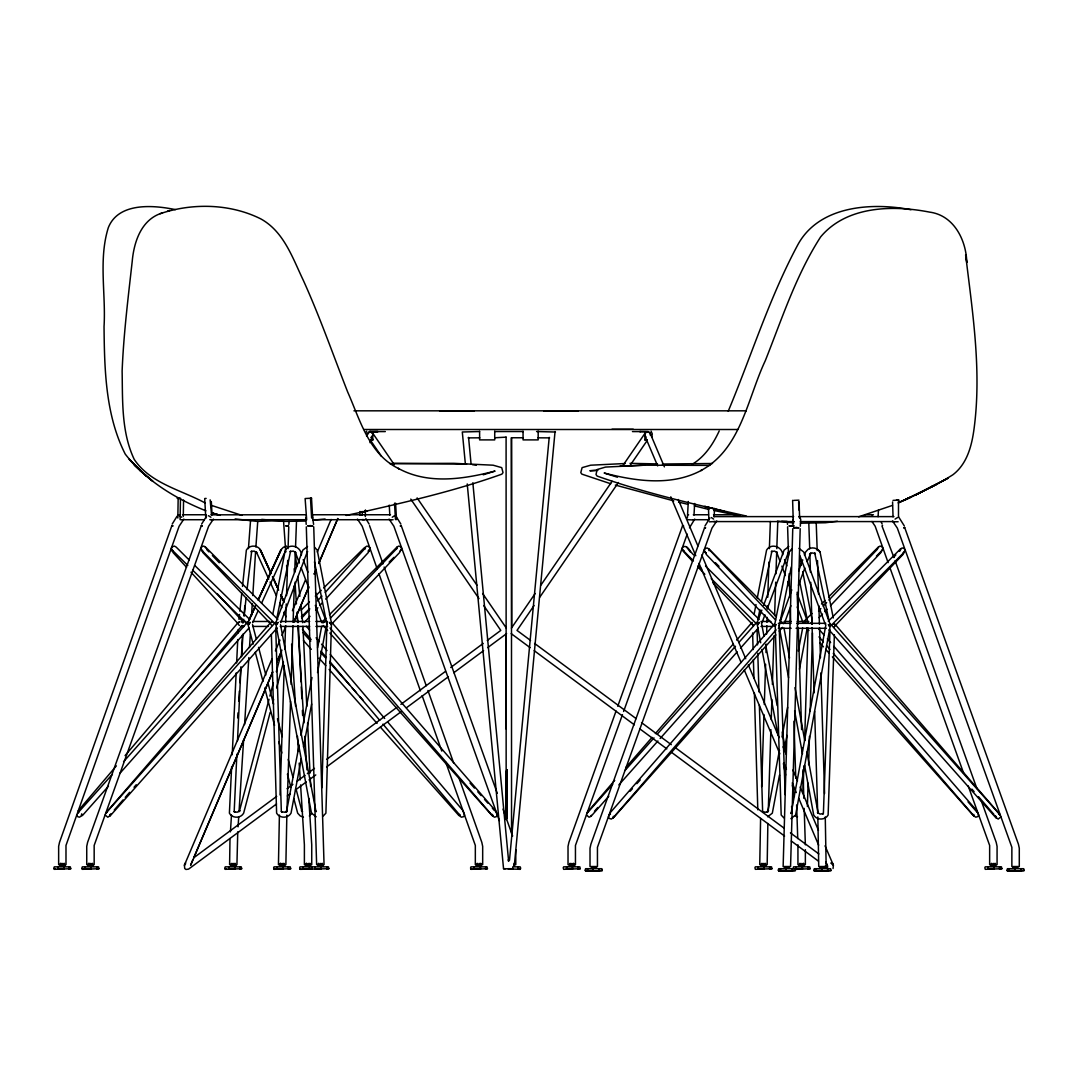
<?xml version="1.0" encoding="UTF-8"?>
<svg xmlns="http://www.w3.org/2000/svg" width="1078" height="1078" viewBox="0 0 1078 1078"><rect width="100%" height="100%" fill="white"/><g stroke="black" fill="none" stroke-linecap="round" stroke-linejoin="round"><path stroke-width="1.5" d="M506.094 437.075L506.161 819.576M511.538 833.334L511.457 437.749L523.073 437.776M177.83 518.033L178.166 498.184L180.471 498.171L180.107 519.623L182.748 519.946M183.287 516.564L183.57 500.071M362.275 511.484L362.221 514.812L359.917 514.826L359.971 511.498M365.321 516.564L365.429 509.961M807.395 806.506L808.082 783.127M808.621 764.774L809.443 736.395M810.184 711.359L812.489 632.921M321.891 787.775L326.944 623.017M792.761 528.719L783.14 866.537L790.565 866.537L800.199 528.719M803.043 792.829L803.865 765.919M804.633 740.707L808.082 628.07M279.404 815.089L278.447 864.677L285.872 864.677L286.842 815.089M280.064 794.985L284.255 665.948M284.794 649.185L285.562 625.725M285.67 622.37L286.263 603.936M286.546 595.568L287.691 560.371M288.069 548.635L288.769 526.859M286.95 811.734L290.534 701.131M291.087 684.382L292.987 625.725M293.095 622.37L294.294 585.502M294.725 572.108L295.385 551.99M295.547 546.964L296.49 521.523M760.596 818.445L759.734 864.677L767.172 864.677L767.859 823.471M761.634 786.603L763.979 714.539M764.302 704.486L765.609 664.264M765.986 652.54L766.256 644.159M766.593 634.107L766.862 625.725M766.97 622.37L767.132 617.344M767.401 608.962L767.509 605.62M767.779 597.239L768.924 562.042M769.369 548.635L770.366 521.523M768.237 811.734L770.905 729.631M771.242 719.565L771.888 699.46M772.374 684.382L773.964 635.777M774.61 615.673L775.702 582.16M775.971 573.779L776.686 551.99M776.793 548.635L777.79 521.523M830.02 629.929L823.403 813.176L822.595 814.106L823.376 813.486L820.156 814.106L817.42 812.556L818.148 813.176L806.883 752.067M834.385 634.78L828.12 815.035C825.02 820.358 816.801 820.412 813.688 815.035L804.606 765.407M593.048 868.706L593.048 871.186M786.172 868.706L786.172 871.186M821.773 868.706L821.773 871.186M1014.897 868.706L1014.897 871.186M479.252 865.917L479.36 863.424M236.877 754.155L234.196 811.316L234.91 812.246L233.993 811.626L237.106 812.246L239.936 810.696L239.383 811.316L269.028 699.312M237.51 740.707L240.973 666.73M241.445 656.65L242.469 634.794M231.649 766.445L229.398 813.176C232.309 818.566 240.717 818.512 243.641 813.176L270.187 712.369M232.215 754.762L236.149 672.968M236.634 662.957L237.753 639.591M238.076 632.921L238.238 629.579M650.357 435.31L650.115 433.275L648.188 431.604L632.463 431.577M687.387 518.019L688.303 501.499M694.003 515.041L694.65 503.493M878.085 516.685L878.462 510.083M792.882 526.239L793.287 519.097M800.307 526.239L800.711 519.097L799.418 517.548M594.409 871.186L602.252 870.566L602.252 869.636L601.82 868.706L585.65 868.706L585.206 869.636L585.65 871.186L602.252 870.566M787.533 871.186L795.375 870.566L795.375 869.636L794.944 868.706L778.761 868.706L778.329 869.636L778.761 871.186L795.375 870.566M823.134 871.186L830.976 870.566L830.976 869.636L830.545 868.706L814.362 868.706L813.93 869.636L814.362 871.186L830.976 870.566M1016.258 871.186L1024.1 870.566L1024.1 869.636L1023.669 868.706L1007.485 868.706L1007.054 869.636L1007.485 871.186L1024.1 870.566M288.891 524.38L289.066 521.523M91.172 869.326L91.172 866.847M229.991 838.549L229.601 864.677L236.931 864.677L237.753 831.852M230.422 831.852L231.487 815.089M237.672 717.894L237.982 712.868M238.737 701.131L239.37 691.079M239.909 682.697L240.866 667.619M241.62 655.896L242.995 634.107M244.167 615.673L244.814 605.62M248.439 548.635L250.568 520.095M238.076 826.813L238.723 816.76M239.033 811.734L243.628 739.683M244.585 724.591L248.843 657.567M249.49 647.514L250.339 634.107M251.511 615.673L252.265 603.936M252.791 595.568L255.567 551.99M255.89 546.964L257.736 521.523M282.894 869.326L282.894 866.847M321.082 869.326L321.082 866.847M512.791 869.326L512.791 866.847L520.148 866.847L520.58 867.777L520.148 869.326L503.547 868.706L467.232 483.955M572.472 869.326L572.472 866.847M764.181 869.326L764.181 866.847M802.382 869.326L802.382 866.847M993.377 865.917L993.539 863.424M994.091 869.326L994.091 866.847M509.49 860.244L549.214 437.358M514.422 864.516L555.049 431.537M238.979 619.405L239.505 614.46M239.868 611.159L241.795 593.008M242.496 586.419L246.363 550.117C249.314 544.713 257.602 544.821 260.62 550.117L270.201 571.286M243.358 622.612L243.722 619.338M244.086 616.05L246.094 597.98M246.997 589.76L251.7 551.047L250.958 551.666L254.085 551.047L256.739 552.596L256.362 551.976L268.745 579.088M63.75 869.326L63.75 866.847M234.694 869.326L234.694 866.847M309.494 869.326L309.494 866.847M480.438 869.326L480.438 866.847M367.369 434.704L369.66 431.604M242.9 622.707L243.022 621.777L217.177 593.601M60.947 865.917L61.298 863.424M231.891 865.917L232.242 863.424M306.421 865.917L306.785 863.424M477.365 865.917L477.729 863.424M657.661 465.925L645.183 436.509L644.954 433.518L646.099 431.995M88.881 865.917L89.272 863.424M280.59 865.917L280.981 863.424M318.549 865.917L318.94 863.424M570.168 865.917L570.572 863.424M761.89 865.917L762.281 863.424M799.836 865.917L800.24 863.424M991.558 865.917L991.949 863.424M644.752 434.933L645.318 432.83L644.752 434.933L645.897 437.156L645.183 436.509M60.381 863.424L59.95 865.917L65.125 865.917L64.262 863.424M88.477 863.424L88.046 865.917L93.287 865.917L92.412 863.424M569.777 863.424L569.346 865.917L574.587 865.917L573.712 863.424M825.883 624.876L791.158 813.176L791.885 812.556L790.74 813.486M301.314 758.575L291.033 813.176C287.92 818.552 279.701 818.498 276.615 813.176L271.373 634.592M303.497 747L311.596 703.988M317.525 672.551L325.947 627.881M779.488 775.122L772.32 813.176L767.617 816.801M784.488 748.658L786.98 735.412M799.445 669.236L807.233 627.881M299.118 745.248L286.586 811.316L285.63 812.246L287.3 810.696L284.552 812.246L281.345 811.626L282.126 812.246L281.331 811.316L275.725 628.07M301.005 735.331L311.973 677.523M317.606 647.797L321.689 626.318M779.475 750.207L767.873 811.316L766.93 812.246L768.587 810.696L765.852 812.246L762.631 811.626L763.426 812.246L762.631 811.316L759.384 705.403M781.981 736.988L787.627 707.262M798.286 651.099L802.665 627.975M57.754 866.847L57.754 869.326M88.517 865.917L89.002 863.424M228.698 866.847L228.698 869.326M280.037 865.917L280.509 863.424M303.241 866.847L303.241 869.326M474.185 866.847L474.185 869.326M272.761 614.46L285.279 550.117C289.591 542.706 301.085 546.519 301.449 554.86M754.061 614.46L755.988 604.556M757.268 597.967L766.579 550.117C770.891 542.706 782.385 546.519 782.749 554.86M365.132 548.877L365.415 547.947L325.273 592.374M276.952 617.694L290.602 551.047L290.009 551.666L293.229 551.047L295.763 552.596L295.251 551.976L299.374 562.986M757.915 619.338L759.882 609.474M761.513 601.268L771.902 551.047L771.309 551.666L774.516 551.047L777.063 552.596L776.551 551.976L780.081 561.409M60.247 865.917L60.759 863.424M305.99 865.917L306.489 863.424M779.178 626.116L791.292 566.988M85.297 866.847L85.297 869.326M277.006 866.847L277.006 869.326M314.965 866.847L314.965 869.326M566.597 866.847L566.597 869.326M758.306 866.847L758.306 869.326M796.265 866.847L796.265 869.326L810.171 868.706L809.726 866.847L793.57 866.847L793.125 868.706M987.974 866.847L987.974 869.326M231.325 863.424L230.719 865.917L235.893 865.917L235.206 863.424M587.55 868.706L587.55 871.186M613.342 816.275L612.87 818.135L776.039 629.889M780.472 868.706L780.472 871.186M816.275 868.706L816.275 871.186M900.224 550.737L900.696 548.877L899.281 551.357M905.102 550.117L902.973 554.469L834.129 626.736M1009.197 868.706L1009.197 871.186M110.05 814.416L109.565 816.275L110.967 813.796M280.186 863.424L279.552 865.917L284.794 865.917L284.12 863.424M396.785 548.877L397.256 547.018L395.869 549.497L330.394 618.166M761.486 863.424L760.852 865.917L766.094 865.917L765.42 863.424M323.656 587.968L364.175 547.947L366.897 546.088L368.986 546.708L370.037 548.257L368.231 552.596L325.691 599.152M369.296 551.047L370.037 548.257M272.761 702.613L273.623 699.366M276.615 687.98L283.46 661.973M81.349 815.345L81.753 813.796M269.891 696.065L273.327 683.075M276.332 671.715L281.493 652.244M318.387 863.424L317.714 865.917L322.955 865.917L322.322 863.424M799.687 863.424L799.014 865.917L804.255 865.917L803.609 863.424M306.112 863.424L305.424 865.917L310.612 865.917L310.006 863.424M369.983 442.681L372.611 436.496L372.813 433.464L369.983 431.55L367.841 432.817L366.533 435.903M599.152 871.186L599.152 868.706M792.276 871.186L792.276 868.706M827.635 871.186L827.635 868.706M1020.758 871.186L1020.758 868.706M477.055 863.424L476.193 865.917L481.381 865.917L480.95 863.424M991.396 863.424L990.52 865.917L995.762 865.917L995.331 863.424M616.05 711.022L568.901 842.336L568.025 846.365L568.025 864.677L575.45 864.677L575.45 845.435L622.464 714.647M617.748 706.279L682.495 525.929L683.614 525.929L682.495 525.619L683.142 525.929M623.61 711.48L687.212 534.122M780.822 619.837L791.778 589.855M798.69 570.922L802.733 559.873M804.457 555.143L805.616 551.976L808.23 549.187C812.219 546.64 817.582 548.028 820.035 551.976L833.281 617.977M833.065 868.518L833.375 865.149L825.034 845.812M784.514 622.976L790.902 605.701M798.448 585.273L804.848 567.985M807.166 561.705L810.777 552.92L809.551 554.469L812.084 552.92L815.305 553.54L814.712 552.92L829.117 621.197M761.85 610.081L757.16 622.707L757.915 623.946L759.074 622.707M763.601 605.351L784.11 550.117L788.826 546.506M280.711 622.693L307.257 551.976M761.998 622.693L764.949 614.837M767.32 608.544L787.964 553.553M96.858 869.326L96.858 866.847M288.378 869.326L288.378 866.847M326.769 869.326L326.769 866.847M518.275 869.326L518.275 866.847M578.158 869.326L578.158 866.847M769.665 869.326L769.665 866.847M808.055 869.326L808.055 866.847M999.575 869.326L999.575 866.847M69.154 869.326L69.154 866.847M192.841 859.826L190.604 865.311L272.734 671.796L193.892 857.549M239.922 869.326L239.922 866.847M485.666 869.326L485.666 866.847M728.229 411.217C751.474 355.659 769.342 297.717 797.963 244.517C819.401 205.48 871.94 202.206 910.95 209.752M276.52 803.986L188.542 869.137L185.942 869.461L184.729 868.518L184.405 865.189L272.101 658.645M275.389 650.91L279.97 640.076M281.937 635.441L285.872 626.156M292.434 610.687L305.546 579.762M317.282 552.057L331.121 519.434M280.617 653.214L276.682 662.498L281.937 650.128M307.567 589.747L293.768 622.262L308.874 586.661M315.45 571.178L314.129 574.264L316.11 569.629M651.786 437.102L652.271 433.935L651.058 431.133M365.752 432.871L366.736 431.133M249.894 622.707L248.695 623.946L247.859 622.707L255.378 606.079M258.127 600.028L280.711 550.117L283.298 547.328L286.478 546.088M775.19 625.186L781.186 815.035L783.814 817.825M247.859 622.707L255.513 605.93M258.289 599.826L281.264 549.497L258.558 599.193M248.924 620.268L255.109 606.725M252.629 622.761L258.127 610.714M261.577 603.181L284.282 553.486M172.21 524.07L177.035 516.254M201.64 524.07L206.518 516.254M105.644 813.176L270.753 622.397L271.993 622.087M312.27 866.847L312.27 869.326M704.985 525.929L709.863 518.114M590.865 816.275L591.31 815.345M878.557 547.018L877.155 549.497L828.915 600.096M370.819 437.735L373.028 435.013L372.476 432.83L369.916 431.537M185.551 862.818L184.405 865.189L185.618 863.801M719.201 430.971C713.137 444.028 704.931 456.587 692.372 464.2M511.471 437.735L511.713 626.305M1000.842 816.895L998.215 819.064L995.385 817.205L828.995 629.875M587.375 812.246L614.703 780.364M183.866 519.097L179.123 526.239L65.987 845.435L65.987 864.677L58.643 864.677L58.643 846.365L59.519 842.336L171.779 525.929L173.113 525.929L171.779 525.619M213.431 519.097L208.633 526.239L94.163 845.435L94.163 864.677L86.739 864.677L86.739 846.365L87.601 842.336L201.209 525.929L202.314 525.929L201.209 525.619L201.842 525.929M694.731 519.097L689.489 527.789M716.789 520.957L711.979 528.099L597.441 847.295L597.441 866.537L590.016 866.537L590.016 848.224L590.892 844.195L704.554 527.789L705.645 527.789L704.554 527.479L705.201 527.789M511.43 628.11L535.173 593.493M540.873 585.179L612.088 481.3M622.532 466.06L645.318 432.83M534.068 605.54L517.009 630.414L530.551 640.44M539.755 597.239L618.395 482.513M629.768 465.912L646.813 441.037M70.744 868.706L54.331 869.326L53.9 867.777L54.331 866.847L70.313 866.847L70.744 868.706L69.41 868.706M241.688 868.706L225.275 869.326L224.844 867.777L225.275 866.847L241.256 866.847L241.688 868.706L240.178 868.706M487.431 868.706L471.019 869.326L470.587 867.777L471.019 866.847L486.986 866.847L487.431 868.706L485.922 868.706M98.96 868.706L82.359 869.326L81.928 867.777L82.359 866.847L98.529 866.847L98.96 868.706L97.101 868.706M465.359 463.904L462.3 431.995L479.508 431.537M290.683 868.706L274.082 869.326L273.637 867.777L274.082 866.847L290.238 866.847L290.683 868.706L288.608 868.706M328.871 868.706L300.075 869.326L299.644 867.777L300.075 866.847L328.44 866.847L328.871 868.706L326.998 868.706M580.26 868.706L563.659 869.326L563.228 867.777L563.659 866.847L579.829 866.847L580.26 868.706L578.387 868.706M771.969 868.706L755.368 869.326L754.937 867.777L755.368 866.847L771.538 866.847L771.969 868.706L769.908 868.706M1001.88 868.706L985.279 869.326L984.834 867.777L985.279 866.847L1001.449 866.847L1001.88 868.706L999.818 868.706M330.636 624.566L331.754 622.397L495.476 810.696L497.349 815.035L496.513 816.585L494.452 817.205L491.864 815.345L329.881 633.029M776.295 624.566L775.257 625.806L774.705 624.566L789.271 551.976L791.899 549.187L791.306 549.807M833.9 627.369L834.682 626.426M78.263 810.696L116.37 765.865M125.075 755.611L238.278 622.397L239.626 622.087M181.212 697.237L185.564 692.103M187.734 689.543L242.159 625.496M271.157 622.707L271.952 621.777M311.933 813.176L309.332 815.965M114.255 810.009L123.054 799.889M125.25 797.37L129.643 792.317M134.036 787.263L136.232 784.73M625.685 767.725L652.055 737.392M655.357 733.606L733.377 643.889M736.665 640.089L752.053 622.397L752.134 623.327M594.463 811.276L597.751 807.476M112.395 774.287L77.629 813.176L78.788 812.246M123.552 761.742L247.347 622.397L249.031 624.566M108.474 786.185L82.588 815.345L79.327 817.205L77.522 816.585L76.727 815.035M119.631 773.627L249.005 628.016M277.086 628.016L110.643 815.345L107.787 817.205L105.159 815.035M612.681 784.339L587.133 813.176M624.957 770.527L653.982 737.891M657.337 734.118L735.479 646.248M738.821 642.488L756.689 622.397L758.198 624.566M608.8 796.224L591.067 816.275L589.087 817.205L586.459 815.035M618.839 784.919L657.917 740.99M660.154 738.484L737.177 651.867M740.519 648.094L758.386 628.016M630.172 791.212L632.409 788.705M636.869 783.679L640.224 779.92M775.85 634.888L613.921 817.205L611.347 819.064L609.299 818.445L608.464 816.895L610.35 812.556L774.3 624.256L775.432 626.426M779.205 631.129L782.547 627.369M372.004 437.169L372.611 436.496M304.427 622.437L310.019 616.306M315.625 610.175L317.862 607.736M320.099 605.284L322.335 602.831M301.665 618.098L309.534 609.528M317.404 600.958L321.904 596.053M829.198 626.426L830.693 624.256L1000.182 815.035L998.821 814.106M277.774 622.707L276.615 623.946L275.86 622.707L302.81 550.117L307.526 546.506M400.113 551.047L400.989 550.117M882.289 550.117L876.427 556.154M332.024 623.677L399.561 552.596L401.663 548.257L400.598 546.708L398.766 546.088L397.054 547.018L329.464 614.676M819.037 617.654L822.474 614.042M824.764 611.63L827.055 609.218M830.491 605.607L880.861 552.596L882.963 548.257L881.885 546.708L880.066 546.088L878.354 547.018L828.618 596.902M818.579 610.943L820.87 608.531M823.174 606.119L826.624 602.508M893.527 557.38L895.831 554.981M323.279 815.965L325.893 813.176L331.431 624.566L329.369 622.397M238.629 622.707L239.545 621.777M831.003 625.563L904.442 551.976L903.081 552.92M325.893 618.22L322.309 621.777L322.915 622.707M389.185 562.083L393.942 557.339M811.95 613.49L803.609 621.777L803.972 622.707M821.476 604.003L825.047 600.446M828.268 621.265L900.521 548.877L902.232 547.947L904.038 548.567M301.099 610.121L309.413 601.955M315.342 596.134L321.284 590.299M301.409 616.724L309.696 608.558M306.745 552.596L307.702 551.666M788.045 552.596L788.988 551.666M284.592 552.596L285.616 551.666M645.062 433.06L647.918 431.537L650.061 433.033L664.385 466.868M368.056 551.047L369.134 550.117M369.538 525.619L383.013 563.888M193.73 857.792L276.682 796.372M287.071 788.678L292.879 784.366M296.935 781.375L305.034 775.378M307.351 773.654L314.48 768.371M326.634 759.384L396.825 707.397M400.881 704.392L445.43 671.405M450.739 667.484L483.227 643.418M487.256 640.44L500.785 630.428L483.726 605.54M287.341 795.968L290.049 793.974M295.466 789.958L306.287 781.941M308.995 779.933L315.76 774.934M326.594 766.916L401.029 711.79M406.446 707.774L448.408 676.714M453.825 672.699L483.591 650.654M487.66 647.649L506.606 633.608M392.244 517.238L394.548 515.688M895.05 519.097L897.543 517.548M609.124 815.035L610.485 814.106M250.406 622.397L248.007 624.566L253.155 644.078M278.245 622.397L275.941 624.566L311.475 813.176L316.191 816.801M323.144 622.707L324.694 621.777M759.545 622.397L757.241 624.566L760.677 642.771M792.613 500.327L793.287 521.765L794.149 521.617M617.451 477.217L604.165 473.026C635.885 481.219 671.634 486.528 701.778 470.143L700.889 470.574C741.044 449.176 747.458 398.415 765.272 360.739C781.954 318.845 796.049 275.025 820.614 236.944C846.513 205.844 892.907 204.928 929.546 212.11C953.976 215.304 966.238 240.205 966.791 262.52L965.632 254.799C972.423 311.353 981.452 368.622 974.458 425.608C972.302 443.516 968.057 463.19 952.885 474.765C935.61 485.747 916.745 494.223 898.217 502.914M932.483 486.124L915.37 495.085L937.456 483.86L903.997 500.421L921.744 491.743M804.201 622.707L805.994 621.777M483.227 474.792L495.045 471.073C463.607 479.198 428.101 484.804 398.24 468.351L399.116 468.809C369.013 454.633 360.106 419.935 347.682 392.015C333.062 354.702 319.856 316.811 303.295 280.293C292.583 257.952 283.864 231.514 260.714 218.847C230.018 203.54 192.342 202.812 160.11 213.7C140.814 220.842 133.874 242.604 132.23 261.24C128.134 297.771 123.593 334.328 122.124 371.075C122.69 400.598 121.262 432.17 134.265 459.444C150.179 483.362 181.01 489.924 205.009 502.874M400.666 525.929L401.312 525.619L400.194 525.929L401.312 525.929L497.295 793.287M882.599 525.619L881.966 525.929L893.958 557.569M904.105 527.789L904.765 527.479L903.66 527.789L904.765 527.789L1018.414 844.195L1019.289 848.224L1019.289 866.537L1011.865 866.537L1011.865 847.295L897.327 528.099L892.517 520.957M899.483 502.24L910.721 497.16L898.54 502.658M790.902 818.66L795.618 815.035L830.141 626.426L829.4 625.186M892.449 505.407L858.667 516.82M205.804 518.343L204.699 498.548L206.141 498.4M311.502 498.198L312.674 518.019M311.555 498.171L305.128 498.548L306.678 519.933M167.427 211.221L169.852 210.399M160.11 213.7L162.562 212.878M242.9 625.806L240.866 626.426L244.234 626.426M346.173 515.432L367.504 510.864L363.448 511.754C410.058 501.243 456.897 490.18 501.903 474.145L503.022 472.622L501.715 467.636L493.118 465.197L453.798 463.338L389.71 463.553M798.973 500.165L793.624 500.408M837.377 521.267L825.492 522.749L800.523 523.194M313.685 520.122L325.098 519.003M288.405 525.619L285.67 525.929L288.405 525.929M894.08 521.617L893.204 521.765L898.122 521.752M282.342 520.539L257.332 521.402L235.152 518.949M390.896 519.892L390.613 519.987M391.53 519.839L393.12 519.744M709.917 465.386L644.496 465.197L605.553 467.07L597.145 469.536L596.013 474.536L597.131 476.072C645.682 493.252 696.199 504.841 746.448 516.052M687.724 514.799L688.626 514.826M693.72 519.987L688.101 519.717M871.9 514.799L872.264 514.812M597.535 470.304L589.882 470.749L597.778 470.318M178.166 498.184L177.142 498.292L178.678 498.494M209.765 519.69L211.261 519.623M619.998 466.141L644.496 465.197M305.37 521.065L285.481 521.402L261.711 519.394M625.119 463.527L590.69 465.197L582.093 467.636L580.786 472.622L581.904 474.145L610.741 483.752M211.544 514.812L210.143 499.855M311.973 514.812L312.337 514.799M395.72 514.812L396.246 514.812M393.2 463.432L466.585 464.106M178.571 514.812L177.883 514.826L180.188 514.812L179.352 514.799M359.917 514.826L360.604 514.812M644.887 439.891L647.191 439.851L644.887 439.891L644.887 437.816M211.315 501.499L212.056 514.812L210.992 514.826L306.125 514.758M385.318 431.577L369.592 431.604L378.135 431.577M369.592 431.604L377.745 431.577M468.175 437.87L479.791 437.83M494.708 437.776L506.027 437.156M353.948 410.826L746.34 410.826M439.608 411.068L474.091 411.068M543.703 411.068L578.185 411.068M611.981 429.26L633.312 429.26M363.987 429.502L737.77 429.502M494.613 431.55L523.194 431.537M536.574 431.537L555.466 432.022M639.658 431.577L640.399 431.577M182.519 514.758L206.073 514.758M312.795 514.758L390.479 514.758M693.329 514.758L708.475 514.758M713.515 514.758L740.384 514.758M865.028 514.758L873.423 514.758M713.73 516.618L793.651 516.618M798.65 516.618L893.918 516.618M182.519 519.717L204.389 519.717M210.992 519.717L306.125 519.717M312.795 519.717L390.479 519.717M693.329 519.717L708.475 519.717M713.73 521.577L793.651 521.577M800.321 521.577L893.918 521.577M173.356 551.047L172.197 550.117L187.815 565.424M202.866 551.047L201.519 550.117L275.079 623.69M684.166 551.047L682.819 550.117L693.437 560.897M706.225 552.92L704.864 551.976L705.713 552.92M242.55 621.467L245.919 621.467M252.656 621.467L269.5 621.467M280.253 621.467L309.656 621.467M315.935 621.467L327.483 621.467M760.96 621.467L770.851 621.467M784.043 621.467L790.956 621.467M797.235 621.467L808.783 621.467M778.356 623.327L791.144 623.327M796.723 623.327L825.788 623.327M252.656 626.426L268.462 626.426M280.253 626.426L309.656 626.426M315.935 626.426L327.591 626.426M760.96 626.426L772.818 626.426M778.356 628.299L791.144 628.299M796.09 628.299L826.422 628.299M107.194 812.246L105.833 813.176L275.389 622.397L276.898 624.566M514.233 864.677L515.783 864.677L515.783 849.693M513.627 865.917L514.462 865.917L514.031 863.424M591.323 867.777L596.579 867.777M784.245 867.777L789.5 867.777M819.806 867.777L825.061 867.777M1012.741 867.777L1017.982 867.777M53.9 868.706L55.409 868.706M57.579 868.706L63.831 868.706M81.928 868.706L83.99 868.706M85.108 868.706L91.212 868.706M224.844 868.706L226.178 868.706M228.523 868.706L234.775 868.706M273.637 868.706L275.51 868.706M276.817 868.706L282.935 868.706M299.644 868.706L301.395 869.326M303.066 868.706L309.575 868.706M314.776 868.706L321.123 868.706M470.587 868.706L471.908 868.706M474.01 868.706L480.519 868.706M503.547 868.706L505.407 868.706M508.075 868.706L512.832 868.706M518.518 868.706L520.58 868.706M566.395 868.706L572.512 868.706M758.103 868.706L764.221 868.706M796.063 868.706L802.423 868.706M808.298 868.706L810.171 868.706M987.771 868.706L994.132 868.706M585.206 870.566L593.008 870.566M778.329 870.566L786.131 870.566M813.93 870.566L821.732 870.566M1007.054 870.566L1014.856 870.566M640.049 431.577L646.638 431.604M538.016 437.83L549.618 437.87M896.492 500.03L898.971 500.111L893.015 500.394M372.894 439.891L370.576 439.864L372.894 439.891L372.894 437.816M361.386 514.799L362.221 514.812M630.01 463.338L657.513 463.917M662.377 464.025L712.477 463.5M362.141 519.623L364.391 519.717M898.486 516.672L898.5 500.044M714.202 516.672L714.471 508.371M709.405 521.833L715.226 521.523M781.793 521.2L786.846 521.402M777.373 521.2L793.826 522.924M472.326 464.645L476.328 465.211M739.292 515.742L713.784 510.433M678.52 502.079L687.98 504.342M694.286 505.851L708.866 509.449M175.391 209.617C153.494 205.063 118.432 202.138 108.326 227.633C98.367 259.461 105.994 293.836 104.04 326.594C104.472 369.511 105.442 415.057 125.237 454.094C145.678 480.438 175.229 498.562 205.885 510.797M712.908 508.466L704.729 506.404L724.241 511.309M833.779 623.946L835.005 624.256L1000.371 815.035M673.817 500.893L615.336 485.073M241.89 515.365L210.87 505.205M211.84 512.939L218.16 514.732M220.289 515.378L211.692 512.899L217.581 514.637M303.444 817.205L300.277 815.965L297.676 813.176L293.822 798.542M798.987 548.365L803.689 551.976L830.222 624.566L829.467 625.806L828.322 624.566M795.402 815.965L797.491 816.801M179.15 515.688L181.724 517.238M208.431 515.688L210.938 517.238M241.256 621.777L242.725 622.707M711.318 517.548L713.636 519.097M831.232 863.141L833.375 865.149L832.243 862.818M831.071 863.02L832.391 863.95M534.607 643.445L636.128 718.622M641.531 722.624L671.311 744.682M675.38 747.687L783.666 827.864M790.43 832.876L818.849 853.924M511.188 633.621L530.133 647.649M534.189 650.654L634.349 724.82M639.766 728.822L666.837 748.873M670.893 751.878L784.582 836.056M791.346 841.069L818.418 861.12M825.196 866.133L827.891 868.14M302.581 811.626L301.395 810.696L301.948 811.316L295.924 788.584M315.221 810.696L316.366 811.626M189.189 559.994L176.078 547.018L174.42 546.088L172.332 546.708L171.294 548.257L173.086 552.596L186.521 567.298M195.118 565.815L249.719 619.446M192.558 570.087L247.024 623.717M776.281 616.535L708.798 548.877L707.087 547.947L705.268 548.567L704.203 550.117L706.333 554.469L774.031 625.536M779.852 620.079L783.423 623.636M694.811 555.426C690.621 554.025 688.438 544.659 683.209 546.708L682.145 548.257L683.061 551.047L692.265 561.032M705.524 566.085L759.114 619.405M277.814 619.405L205.453 547.018L203.742 546.088L201.923 546.708L200.845 548.257L202.947 552.596L270.484 623.677M715.442 562.756L718.999 566.314M698.18 565.64L701.751 569.197M711.251 578.67L756.379 623.69M238.481 624.566L239.397 625.496M314.614 547.328L317.228 550.117L331.35 622.707L330.798 623.946L329.76 622.707M775.648 620.025L708.61 548.877L709.081 550.737M690.243 551.909L686.551 547.018M206.639 549.497L208.943 551.909M212.393 555.52L219.279 562.756M697.978 567.055L704.85 574.291M712.868 582.713L752.929 624.876M817.42 549.187L820.035 551.976M190.995 572.202L238.022 623.65M968.057 801.911L977.099 812.246M806.721 628.016L808.945 630.522M820.115 643.081L823.457 646.84M825.694 649.347L829.049 653.12M832.391 656.879L973.164 815.345L975.752 817.205L977.813 816.585L978.649 815.035L976.776 810.696L833.927 646.409M470.008 783.073L474.482 788.099M477.824 791.872L481.179 795.631M484.521 799.391L487.876 803.164M492.336 808.19L494.573 810.696M323.184 625.496L327.658 630.522M302.905 632.436L310.707 641.235M320.745 652.527L325.206 657.553M329.666 662.566L349.744 685.163M351.98 687.67L356.441 692.696M359.782 696.469L363.124 700.228M303.47 640.561L311.286 649.347M319.088 658.146L325.785 665.665M329.127 669.438L377.084 723.419M380.426 727.178L458.743 815.345L461.465 817.205L463.809 816.585L464.591 815.035L463.055 810.696L387.945 722.314M971.911 789.123L974.108 791.643M978.514 796.696L993.916 814.389M818.539 628.717L824.037 635.036M827.338 638.823L830.626 642.623M819.01 636.869L823.403 641.936M826.691 645.722L829.993 649.508M833.294 653.308L974.229 816.275L973.757 814.416M330.016 628.029L492.942 816.275L492.457 814.416M752.377 624.566L753.172 625.496M271.077 624.566L271.872 625.496M306.314 626.237L309.575 630.091M316.11 637.772L319.371 641.612M321.554 644.172L326.998 650.573M330.259 654.427L384.684 718.474M302.433 629.35L311.138 639.591M320.934 651.125L326.378 657.526M329.639 661.366L379.712 720.293M382.973 724.133L459.983 815.345L459.686 814.416M833.82 623.636L834.601 624.566M811.06 622.707L812.098 623.946M372.476 432.83L394.305 464.685M417.105 497.915L476.921 585.179M482.621 593.493L506.35 628.11M370.98 441.037L381.396 456.25M410.772 499.101L478.982 598.627M898.634 516.928L904.321 525.929M871.967 521.482L875.174 526.239L888.11 562.622M395.99 516.254L400.868 524.07M389.077 519.097L393.874 526.239L499.397 820.749M365.873 518.639L369.107 524.07M357.451 519.097L362.208 526.239L377.233 568.955M995.021 815.655L996.436 818.135L995.964 816.275M312.31 515.688L313.617 524.38M881.292 522.197L882.168 524.07M205.251 547.018L205.696 547.947M271.077 573.59L260.067 549.497L270.511 572.378M272.451 576.609L278.65 590.151M280.711 594.679L284.147 602.198M270.12 582.093L276.305 595.649M279.754 603.181L281.816 607.696M283.878 612.21L285.939 616.737M272.586 576.959L277.464 587.631M280.94 595.258L283.73 601.362M272.936 577.336L277.733 587.928M281.156 595.487L283.891 601.537M678.237 499.505L697.897 545.886M701.765 555.022L745.733 658.739M748.307 664.843L779.151 737.595M783.059 746.811L786.361 754.6M792.896 770.015L797.504 780.876M800.105 787.021L818.471 830.343M670.785 496.823L695.782 555.709M699.002 563.322L741.112 662.525M744.292 670.017L779.879 753.859M783.679 762.806L786.455 769.328M792.222 782.911L796.305 792.559M798.785 798.38L818.647 845.179M825.694 861.794L827.661 866.429L825.842 862.036M781.86 566.125L785.39 575.558M787.762 581.837L789.527 586.553M797.194 606.981L803.097 622.693M301.153 567.702L308.82 588.116M315.315 605.405L321.796 622.693M784.514 559.59L786.846 565.896M797.397 594.301L806.775 619.554M303.214 559.59L307.904 572.216M315.517 592.725L325.475 619.554M799.809 555.413L825.371 624.553M895.104 560.735L976.884 788.544M981.438 801.197L996.207 842.336L997.069 846.365L997.069 864.677L989.644 864.677L989.644 845.435L968.192 785.916M889.808 567.378L963.651 773.249M502.981 809.106L512.629 836.002M384.145 567.055L426.241 685.716M427.926 690.459L453.744 763.237M459.363 779.057L481.812 842.336L482.674 846.365L482.674 864.677L475.331 864.677L475.331 845.435L445.713 762.159M378.917 573.712L420.447 690.904M422.131 695.647L441.778 751.07M508.223 859.84L508.641 861.349L472.838 482.769M252.522 624.647L256.389 639.254M258.545 647.366L265.848 674.963M267.991 683.075L273.583 704.177M277.45 718.797L282.18 736.651M288.19 759.37L292.92 777.225M255.284 652.217L262.992 681.471M264.703 687.98L274.553 725.373M278.838 741.637L281.843 753.023M287.408 774.152L290.831 787.156M171.618 549.497L172.022 551.047M480.572 863.424L481.084 865.917M309.804 863.424L310.316 865.917M234.829 863.424L235.341 865.917M64.06 863.424L64.572 865.917M799.674 581.554L807.84 622.612M314.466 561.84L326.863 624.256M799.809 556.72L801.412 564.966M802.706 571.569L812.327 621.063M994.805 863.424L995.29 865.917M803.299 863.424L803.77 865.917M765.38 865.917L764.908 863.424L765.259 865.917M573.388 863.424L573.873 865.917M321.999 863.424L322.47 865.917M283.608 863.424L284.08 865.917M92.088 863.424L92.573 865.917M761.486 623.017L764.006 636.236M765.569 644.496L777.171 705.605M782.183 732.029L785.943 751.851M792.209 784.892L794.405 796.453M280.509 624.674L315.935 811.316M761.917 649.387L778.127 735.412M783.423 763.547L785.606 775.122M791.535 806.56L792.155 809.861M784.029 628.191L789.514 657.917M794.998 687.643L804.754 740.505M779.771 629.741L788.557 677.725M794.607 710.806L802.49 753.818M62.672 863.424L62.996 865.917M283.581 521.523L285.764 551.99M571.919 863.424L572.202 865.917M90.619 863.424L90.902 865.917M297.056 614.406L297.959 622.612M295.305 553.418L296.719 566.624M297.771 576.514L299.873 596.309M300.762 604.556L302.689 622.707M468.566 437.385L471.099 464.349M326.944 621.777L327.025 622.707M294.173 568.753L294.375 572.108M295.022 582.16L296.41 603.936M296.935 612.317L297.582 622.37M297.797 625.725L303.969 722.92M304.831 736.328L306.961 769.84M308.78 798.326L311.731 844.815L311.731 864.677L304.387 864.677L304.387 844.815L300.587 784.919M286.613 565.398L287.247 575.45M291.626 644.159L295.574 706.157M297.488 736.328L298.444 751.406M299.199 763.143L300.263 779.893M233.616 863.424L233.764 865.917M787.317 521.523L787.492 524.38M305.748 517.238L306.192 524.38M816.181 521.954L817.205 550.508M808.756 521.954L809.713 548.823M395.586 503.17L396.515 519.623M394.521 503.17L395.451 519.623M389.252 505.137L389.805 515.041M310.491 498.184L311.609 518.033M302.931 626.237L306.785 706.36M307.594 723.042L310.006 773.115M310.248 778.127L310.639 786.468M298.458 626.385L301.058 681.862M301.288 686.902L301.84 698.679M302.392 710.442L302.635 715.482M779.111 624.876L785.242 794.688M805.36 844.815L804.175 808.392M797.154 592.213L798.192 624.054M798.299 627.396L801.614 729.631M802.221 748.051L802.328 751.406M802.921 769.84L803.851 798.326M787.6 526.859L788.53 555.345M789.123 573.779L789.891 597.239M790.268 608.962L790.713 622.37M793.92 721.249L795.766 778.222M796.642 805.037L797.733 838.549M763.628 863.424L763.709 865.917M313.738 526.859L324.06 864.677L316.636 864.677L306.314 526.859M282.342 863.424L282.409 865.917M892.584 501.971L893.042 516.82M817.501 560.56L818.525 594.072M818.876 605.809L819.428 624.229M819.536 627.585L820.452 657.755M820.91 672.834L824.562 793.489M825.263 816.949L826.166 866.537L818.741 866.537L817.838 816.949M809.874 553.849L810.427 572.283M810.737 582.336L812.004 624.229M812.098 627.585L814.079 692.938M814.645 711.372L817.69 811.923M799.108 501.769L799.62 518.262M798.623 501.715L798.892 510.029M757.066 629.741L757.538 644.873M757.794 653.281L758.979 691.955M708.448 506.916L708.866 520.122M308.402 863.424L308.483 865.917M752.619 632.921L753.104 649.603M753.401 659.615L753.94 677.981M754.384 693.006L757.807 809.834M801.83 863.424L801.87 865.917M320.53 863.424L320.57 865.917M507.01 769.705L507.037 818.512M506.983 769.881L507.024 818.593M506.013 634.673L506.121 728.944M506.175 771.039L506.229 818.175M805.36 849.693L805.36 864.677L797.936 864.677L797.936 844.815M538.178 431.133L538.178 439.891L523.059 439.891L523.059 431.24M494.721 431.133L494.721 439.891L479.616 439.891L479.616 431.24M337.791 518.545L318.724 563.43L337.791 518.545M948.007 478.214L931.567 486.717L948.007 478.214M796.211 527.479L793.651 527.789L798.906 527.789L796.211 527.479M310.316 525.619L307.621 525.929L312.863 525.929L310.316 525.619M791.616 525.619L788.921 525.929L794.163 525.929L791.616 525.619M152.645 481.125L140.005 470.453L152.645 481.125M145.988 475.654L134.373 465.009L145.988 475.654M139.803 470.035L129.36 459.497L139.803 470.035"/></g></svg>
